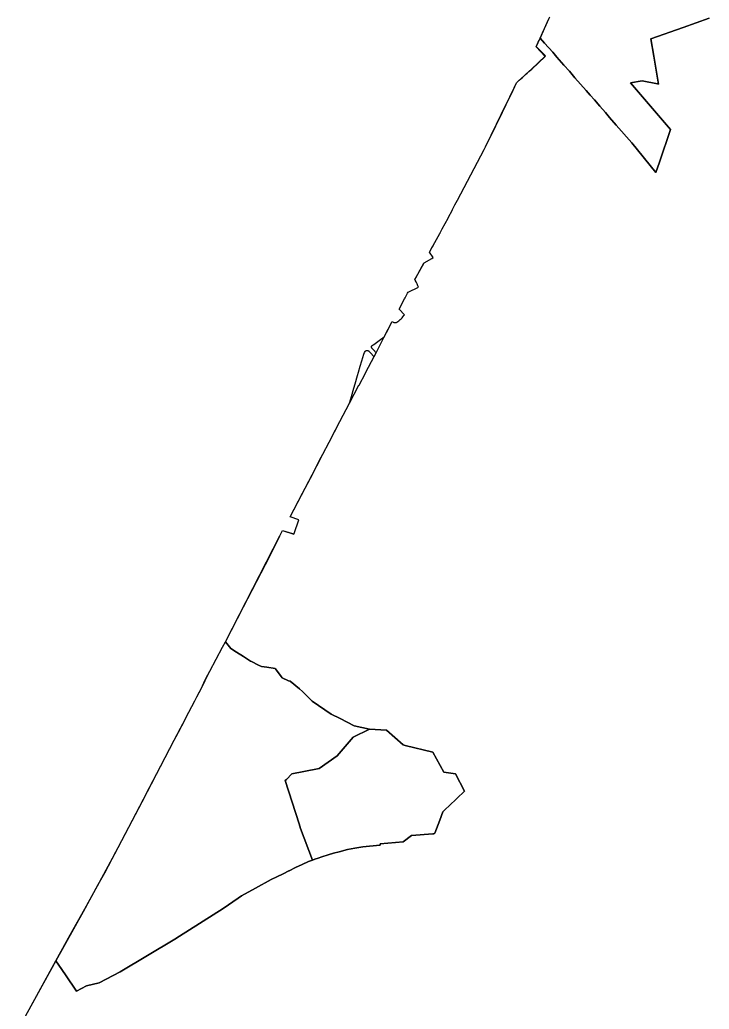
# Model space of a CAD drawing. Header units: inches. Extents: x 11258954 to 11313122, y 3645444 to 3695200.
# Drawn here: x 11263715 to 11271888, y 3656202 to 3667935 of the extents above; entities that cross this region are included whole.
import ezdxf

# ---------------------------------------------------------------- set-up
doc = ezdxf.new("R2010")
doc.units = ezdxf.units.IN
doc.header["$MEASUREMENT"] = 0
doc.layers.add('AnnexationHistory', color=183, linetype='Continuous')
doc.layers.add('ZipCode', color=108, linetype='Continuous')

msp = doc.modelspace()

# ---------------------------------------------------------------- linework, layer by layer
at = {"layer": 'AnnexationHistory'}
msp.add_polyline3d([(11263807.469, 3656164.25, 0), (11264000, 3656515.9375, 0), (11264145.844, 3656779.125, 0), (11264469.25, 3657362.75, 0), (11264644.75, 3657679.4375, 0), (11264722.0625, 3657819, 0), (11264852.3125, 3658066.75, 0), (11264880.8125, 3658120.9375, 0), (11265138.0625, 3658610.25, 0), (11265320.094, 3658956.5, 0), (11265336.6565, 3658988.3125, 0), (11265546.469, 3659391.375, 0), (11265621.5315, 3659535.4375, 0), (11265649.9375, 3659590.1875, 0), (11265719.6565, 3659724.125, 0), (11265790.625, 3659860.4375, 0), (11265813.6875, 3659904.75, 0), (11265863.2815, 3660000, 0), (11265913.2815, 3660106.25, 0), (11265945.219, 3660166.375, 0), (11265968.8125, 3660210.75, 0), (11266119.094, 3660493.6875, 0), (11266152.25, 3660558.0625, 0), (11266366.125, 3660973.375, 0), (11266677.375, 3661576.0625, 0), (11266798, 3661814.625, 0), (11266819.1935, 3661857.138, 0), (11266829.625, 3661878.0625, 0), (11266964.1165, 3661836.4915, 0), (11266967.1855, 3661845.04, 0), (11267023.1255, 3662006.6465, 0), (11266920.625, 3662040.125, 0), (11267067.1565, 3662322.1875, 0), (11267159.844, 3662500.5625, 0), (11267307.219, 3662784.8125, 0), (11267381.2815, 3662927.6875, 0), (11267456.75, 3663073.25, 0), (11267488.9065, 3663135.25, 0), (11267507.9065, 3663171.0625, 0), (11267622.375, 3663387.125, 0), (11267735.594, 3663600.75, 0), (11267736.9375, 3663603.3125, 0), (11267812.81, 3663746.1395, 0), (11267818.1945, 3663756.2755, 0), (11267916.5315, 3663941.392, 0), (11267940.8125, 3663987.1875, 0), (11267947.6565, 3664000, 0), (11268009.344, 3664128.5, 0), (11268035.0315, 3664177.125, 0), (11268088.594, 3664278.4375, 0), (11268130.1875, 3664357.1875, 0), (11268135.625, 3664352.875, 0), (11268141.219, 3664349.3125, 0), (11268147.2815, 3664346.5625, 0), (11268153.6565, 3664344.75, 0), (11268160.219, 3664343.875, 0), (11268166.844, 3664343.9375, 0), (11268173.4065, 3664344.9375, 0), (11268179.75, 3664346.875, 0), (11268181, 3664347.4375, 0), (11268185.594, 3664349.625, 0), (11268196.875, 3664357.375, 0), (11268208.6565, 3664366, 0), (11268224.323, 3664380.5385, 0), (11268234.961, 3664390.5325, 0), (11268246.8115, 3664401.925, 0), (11268257.629, 3664414.261, 0), (11268266.296, 3664426.956, 0), (11268274.054, 3664437.569, 0), (11268273.75, 3664437.875, 0), (11268210.4065, 3664501.8125, 0), (11268276.5315, 3664626.1875, 0), (11268283.625, 3664639.5, 0), (11268311.8125, 3664692.4375, 0), (11268318, 3664704.0625, 0), (11268442.9375, 3664763.75, 0), (11268434.7815, 3664781.3125, 0), (11268424.9065, 3664802.5, 0), (11268421.625, 3664809.5625, 0), (11268412.1875, 3664828.625, 0), (11268402.5625, 3664848.125, 0), (11268399.4375, 3664854.4375, 0), (11268417.75, 3664888.375, 0), (11268439.469, 3664928.375, 0), (11268461.4375, 3664968.875, 0), (11268485.844, 3665013.75, 0), (11268505.4065, 3665049.8125, 0), (11268507.625, 3665053.875, 0), (11268599.1875, 3665105.9375, 0), (11268616.25, 3665115.6875, 0), (11268573.844, 3665180.875, 0), (11268600.469, 3665229.625, 0), (11268606.719, 3665241.1875, 0), (11268635.602, 3665295.3975, 0), (11268692.976, 3665401.7015, 0), (11268697.0315, 3665409.1875, 0), (11268722.597, 3665456.3205, 0), (11268791.343, 3665583.0605, 0), (11268818.7815, 3665635, 0), (11268823.5315, 3665644.0625, 0), (11268846.2815, 3665687.125, 0), (11268873.7815, 3665739.1875, 0), (11268904.5315, 3665797.4375, 0), (11269220.5, 3666395.8125, 0), (11269236.9375, 3666429.6875, 0), (11269358.125, 3666679.5625, 0), (11269396.094, 3666757.8125, 0), (11269563.469, 3667102.9375, 0), (11269575.5625, 3667127.875, 0), (11269588.625, 3667154.8125, 0), (11269600.1875, 3667178.625, 0), (11269604.969, 3667188.5, 0), (11269615.594, 3667198.1875, 0), (11269636.875, 3667218, 0), (11269653.469, 3667233.375, 0), (11269674.219, 3667252.6875, 0), (11269692.5625, 3667269.75, 0), (11269709.9375, 3667285.875, 0), (11269728.844, 3667303.4375, 0), (11269750.5, 3667323.5625, 0), (11269779.844, 3667350.8125, 0), (11269947.1875, 3667506.3125, 0), (11269945.625, 3667507.75, 0), (11269837.375, 3667616.75, 0), (11269848.577, 3667640.7055, 0), (11269854.0645, 3667652.4405, 0), (11269861.716, 3667668.803, 0), (11269871.997, 3667690.789, 0), (11269879.7815, 3667707.4375, 0), (11269923.7815, 3667805.5, 0), (11269979.7815, 3667930.25, 0), (11270000, 3667969.6875, 0)], dxfattribs=at)
at = {"layer": 'ZipCode'}
for points in [[(11263714.9065, 3655996.625, 0), (11264143.433, 3656774.7745, 0), (11264178.8735, 3656724.438, 0), (11264258.134, 3656609.644, 0), (11264388.113, 3656417.765, 0), (11264388.321, 3656417.4575, 0), (11264504.906, 3656479.386, 0), (11264656.208, 3656513.9515, 0), (11264905.9995, 3656646.6685, 0), (11265552.803, 3657034.388, 0), (11265608.137, 3657067.785, 0), (11266124.6565, 3657396.75, 0), (11266303.4715, 3657518.223, 0), (11266343, 3657545.0625, 0), (11266508.5625, 3657635.875, 0), (11266696.469, 3657738.375, 0), (11266763.094, 3657770.8125, 0), (11266836.875, 3657808.4375, 0), (11266902.534, 3657841.969, 0), (11266908.469, 3657845, 0), (11266983.0315, 3657882.1875, 0), (11267061.219, 3657917.375, 0), (11267139.4065, 3657952, 0), (11267184.375, 3657969.5625, 0), (11267214.1875, 3657981.1875, 0), (11267253.969, 3657994.375, 0), (11267293.75, 3658007.5625, 0), (11267372.125, 3658031.9375, 0), (11267433.719, 3658052.125, 0), (11267501.6875, 3658070.3125, 0), (11267600.0625, 3658095.5, 0), (11267688.4375, 3658111.75, 0), (11267781.8125, 3658127.125, 0), (11267859.4065, 3658135.6875, 0), (11267987.5625, 3658149.3125, 0), (11267987.5625, 3658150.217, 0), (11267987.5625, 3658164.125, 0), (11267988.706, 3658164.22, 0), (11268259.094, 3658186.6875, 0), (11268360.25, 3658261.3125, 0), (11268609.844, 3658282.4375, 0), (11268624.5315, 3658283.6875, 0), (11268630.844, 3658284.25, 0), (11268631.214, 3658285.207, 0), (11268633.719, 3658291.6875, 0), (11268693.469, 3658445.5625, 0), (11268730.75, 3658541.625, 0), (11268763, 3658572.9375, 0), (11268806.3125, 3658615, 0), (11268985.094, 3658788.5625, 0), (11268879.125, 3658991.5, 0), (11268740.344, 3659011.875, 0), (11268612.1875, 3659248.4375, 0), (11268285.346, 3659328.684, 0), (11268258.094, 3659335.375, 0), (11268062.75, 3659509.375, 0), (11267860.34, 3659523.2165, 0), (11267678.277, 3659563.5545, 0), (11267511.9055, 3659648.056, 0), (11267406.3125, 3659701.6875, 0), (11267179.116, 3659854.3705, 0), (11267064.8245, 3659969.774, 0), (11267029.898, 3660000, 0), (11266921.4335, 3660091.368, 0), (11266900.0005, 3660095.1045, 0), (11266827, 3660132.625, 0), (11266814.594, 3660149.1875, 0), (11266746.594, 3660239.9375, 0), (11266743.375, 3660244.25, 0), (11266645.2815, 3660257.875, 0), (11266580.375, 3660266.875, 0), (11266545.5625, 3660283.375, 0), (11266460.344, 3660323.6875, 0), (11266451.9065, 3660329.0625, 0), (11266366.875, 3660383.5, 0), (11266283.5315, 3660436.8125, 0), (11266218.3125, 3660478.5, 0), (11266200.719, 3660499.6875, 0), (11266152.25, 3660558.0625, 0), (11266318.875, 3660881.625, 0), (11266798, 3661814.625, 0), (11266819.1935, 3661857.138, 0), (11266829.625, 3661878.0625, 0), (11266947.759, 3661841.5475, 0), (11266964.1165, 3661836.4915, 0), (11266967.1855, 3661845.04, 0), (11267023.1255, 3662006.6465, 0), (11266920.625, 3662040.125, 0), (11267097.7815, 3662381.125, 0), (11267223.4, 3662623.1655, 0), (11267269.5345, 3662712.137, 0), (11267307.219, 3662784.8125, 0), (11267381.2815, 3662927.6875, 0), (11267507.9375, 3663171.1875, 0), (11267622.375, 3663387.125, 0), (11267645.4375, 3663466.5625, 0), (11267674.3125, 3663566.125, 0), (11267689.0315, 3663616.5625, 0), (11267718.0315, 3663715.75, 0), (11267730.3125, 3663757.75, 0), (11267751.094, 3663829.4375, 0), (11267768.719, 3663890.1875, 0), (11267780.125, 3663928.9375, 0), (11267781.125, 3663932.3125, 0), (11267794.875, 3663971.25, 0), (11267802.8295, 3663989.6705, 0), (11267808.6045, 3664000, 0), (11267809.023, 3664000.8255, 0), (11267809.47, 3664001.636, 0), (11267809.945, 3664002.4305, 0), (11267810.447, 3664003.208, 0), (11267810.976, 3664003.9675, 0), (11267811.5315, 3664004.7085, 0), (11267812.112, 3664005.4295, 0), (11267812.717, 3664006.1295, 0), (11267813.3465, 3664006.8085, 0), (11267813.999, 3664007.465, 0), (11267814.6735, 3664008.0985, 0), (11267815.3705, 3664008.708, 0), (11267816.0875, 3664009.293, 0), (11267816.825, 3664009.8525, 0), (11267817.581, 3664010.386, 0), (11267818.3555, 3664010.8935, 0), (11267819.147, 3664011.373, 0), (11267819.955, 3664011.825, 0), (11267820.7775, 3664012.2485, 0), (11267821.615, 3664012.6435, 0), (11267822.4655, 3664013.0085, 0), (11267823.328, 3664013.3445, 0), (11267824.202, 3664013.6495, 0), (11267825.0855, 3664013.9245, 0), (11267825.9785, 3664014.1685, 0), (11267826.8795, 3664014.381, 0), (11267827.787, 3664014.562, 0), (11267828.7005, 3664014.7115, 0), (11267829.619, 3664014.829, 0), (11267830.5405, 3664014.915, 0), (11267831.4645, 3664014.9685, 0), (11267832.39, 3664014.9895, 0), (11267833.3155, 3664014.979, 0), (11267834.24, 3664014.936, 0), (11267835.1625, 3664014.8605, 0), (11267836.082, 3664014.7535, 0), (11267836.997, 3664014.614, 0), (11267837.9065, 3664014.4435, 0), (11267838.81, 3664014.241, 0), (11267839.7055, 3664014.007, 0), (11267840.5925, 3664013.7425, 0), (11267841.4695, 3664013.447, 0), (11267842.336, 3664013.121, 0), (11267843.1905, 3664012.7655, 0), (11267844.032, 3664012.38, 0), (11267844.86, 3664011.966, 0), (11267845.6725, 3664011.523, 0), (11267846.4695, 3664011.0525, 0), (11267847.2495, 3664010.554, 0), (11267848.012, 3664010.029, 0), (11267848.7555, 3664009.4775, 0), (11267849.4795, 3664008.901, 0), (11267850.183, 3664008.2995, 0), (11267850.865, 3664007.6735, 0), (11267851.5245, 3664007.0245, 0), (11267852.1615, 3664006.3525, 0), (11267852.7745, 3664005.6595, 0), (11267858.1565, 3664000, 0), (11267869.6735, 3663988.0445, 0), (11267915.8495, 3663940.108, 0), (11267916.5305, 3663941.3925, 0), (11267940.8125, 3663987.1875, 0), (11267940.8265, 3663987.2135, 0), (11267909.1155, 3664019.661, 0), (11267888.375, 3664040.5625, 0), (11267886.4375, 3664044.125, 0), (11267884.969, 3664048.75, 0), (11267884.4375, 3664053.5625, 0), (11267884.844, 3664058.375, 0), (11267886.1565, 3664063.0625, 0), (11267888.344, 3664067.375, 0), (11267891.344, 3664071.1875, 0), (11267902.1875, 3664080.5625, 0), (11267910.5, 3664086.5625, 0), (11267991.5, 3664145.4375, 0), (11268035.0315, 3664177.125, 0), (11268130.1875, 3664357.1875, 0), (11268135.625, 3664352.875, 0), (11268141.219, 3664349.3125, 0), (11268147.2815, 3664346.5625, 0), (11268153.6565, 3664344.75, 0), (11268160.219, 3664343.875, 0), (11268166.844, 3664343.9375, 0), (11268173.4065, 3664344.9375, 0), (11268179.75, 3664346.875, 0), (11268181, 3664347.4375, 0), (11268185.594, 3664349.625, 0), (11268196.875, 3664357.375, 0), (11268208.6565, 3664366, 0), (11268224.323, 3664380.5385, 0), (11268234.961, 3664390.5325, 0), (11268246.8115, 3664401.925, 0), (11268257.629, 3664414.261, 0), (11268266.296, 3664426.956, 0), (11268274.054, 3664437.569, 0), (11268273.75, 3664437.875, 0), (11268210.4065, 3664501.8125, 0), (11268276.5315, 3664626.1875, 0), (11268283.625, 3664639.5, 0), (11268311.8125, 3664692.4375, 0), (11268318, 3664704.0625, 0), (11268442.9375, 3664763.75, 0), (11268434.7815, 3664781.3125, 0), (11268424.9065, 3664802.5, 0), (11268421.625, 3664809.5625, 0), (11268412.1875, 3664828.625, 0), (11268402.5625, 3664848.125, 0), (11268399.4375, 3664854.4375, 0), (11268507.625, 3665053.875, 0), (11268599.1875, 3665105.9375, 0), (11268616.25, 3665115.6875, 0), (11268573.844, 3665180.875, 0), (11268600.469, 3665229.625, 0), (11268635.602, 3665295.3975, 0), (11268692.976, 3665401.7015, 0), (11268698.875, 3665406.0625, 0), (11268697.0315, 3665409.1875, 0), (11268722.597, 3665456.3205, 0), (11268791.343, 3665583.0605, 0), (11268818.7815, 3665635, 0), (11268823.5315, 3665644.0625, 0), (11268846.2815, 3665687.125, 0), (11268873.7815, 3665739.1875, 0), (11268904.5315, 3665797.4375, 0), (11269220.5, 3666395.8125, 0), (11269236.9375, 3666429.6875, 0), (11269366.4245, 3666696.6705, 0), (11269368.059, 3666700.039, 0), (11269368.0645, 3666700.05, 0), (11269421.183, 3666809.5465, 0), (11269422.7435, 3666812.763, 0), (11269562.394, 3667100.721, 0), (11269604.969, 3667188.5, 0), (11269607.96, 3667191.2765, 0), (11269752.7625, 3667325.6635, 0), (11269785.834, 3667348.965, 0), (11269944.1935, 3667499.636, 0), (11269835.863, 3667613.4945, 0), (11269884.8995, 3667719.078, 0), (11269936.8885, 3667659.681, 0), (11270032.902, 3667549.988, 0), (11270082.5605, 3667493.254, 0), (11270164.96, 3667399.1145, 0), (11270230.4995, 3667324.2365, 0), (11270296.4235, 3667248.923, 0), (11270362.2335, 3667173.4955, 0), (11270428.0435, 3667098.068, 0), (11270477.401, 3667041.4975, 0), (11270526.7585, 3666984.9265, 0), (11270592.569, 3666909.499, 0), (11270658.379, 3666834.0715, 0), (11270707.7365, 3666777.5005, 0), (11270786.696, 3666687.002, 0), (11270971.723, 3666474.9355, 0), (11271256.43, 3666122.7015, 0), (11271297.692, 3666248.2915, 0), (11271427.506, 3666635.387, 0), (11270955.0265, 3667189.397, 0), (11270955.032, 3667189.398, 0), (11271092.9805, 3667211.9785, 0), (11271274.075, 3667174.8625, 0), (11271285.0055, 3667172.622, 0), (11271273.7075, 3667241.339, 0), (11271230.427, 3667504.5775, 0), (11271196.711, 3667709.038, 0), (11271578.8785, 3667844.156, 0), (11271887.9075, 3667953.854, 0)], [(11271887.9075, 3667953.854, 0), (11271578.8785, 3667844.156, 0), (11271196.711, 3667709.038, 0), (11271230.427, 3667504.5775, 0), (11271273.7075, 3667241.339, 0), (11271285.0055, 3667172.622, 0), (11271274.075, 3667174.8625, 0), (11271092.9805, 3667211.9785, 0), (11270955.032, 3667189.398, 0), (11270955.0265, 3667189.397, 0), (11271427.506, 3666635.387, 0), (11271297.692, 3666248.2915, 0), (11271256.43, 3666122.7015, 0), (11270971.723, 3666474.9355, 0), (11270786.696, 3666687.002, 0), (11270707.7365, 3666777.5005, 0), (11270658.379, 3666834.0715, 0), (11270592.569, 3666909.499, 0), (11270526.7585, 3666984.9265, 0), (11270477.401, 3667041.4975, 0), (11270428.0435, 3667098.068, 0), (11270362.2335, 3667173.4955, 0), (11270296.4235, 3667248.923, 0), (11270230.4995, 3667324.2365, 0), (11270164.96, 3667399.1145, 0), (11270082.5605, 3667493.254, 0), (11270032.902, 3667549.988, 0), (11269936.8885, 3667659.681, 0), (11269884.8995, 3667719.078, 0), (11269911.7685, 3667778.701, 0), (11269935.0895, 3667830.651, 0), (11269991.752, 3667953.599, 0)]]:
    msp.add_polyline3d(points, dxfattribs=at)
for points in [[(11264388.321, 3656417.4575, 0), (11264388.113, 3656417.765, 0), (11264258.134, 3656609.644, 0), (11264178.8735, 3656724.438, 0), (11264143.433, 3656774.7745, 0), (11264313.7615, 3657082.1525, 0), (11264485.1235, 3657391.394, 0), (11264637.2605, 3657665.928, 0), (11264840.416, 3658044.1215, 0), (11264880.813, 3658120.939, 0), (11265006.337, 3658359.791, 0), (11265163.8665, 3658659.46, 0), (11265253.7965, 3658830.3925, 0), (11265384.318, 3659079.874, 0), (11265384.347, 3659079.929, 0), (11265384.3505, 3659079.936, 0), (11265546.469, 3659391.375, 0), (11265619.722, 3659531.965, 0), (11265621.5305, 3659535.438, 0), (11265647.9525, 3659586.1815, 0), (11265719.6565, 3659724.125, 0), (11265790.625, 3659860.4375, 0), (11265813.6875, 3659904.75, 0), (11265879.469, 3660034.4375, 0), (11265945.219, 3660166.375, 0), (11265968.8125, 3660210.75, 0), (11266119.094, 3660493.6875, 0), (11266152.25, 3660558.0625, 0), (11266200.719, 3660499.6875, 0), (11266218.3125, 3660478.5, 0), (11266283.5315, 3660436.8125, 0), (11266366.875, 3660383.5, 0), (11266451.9065, 3660329.0625, 0), (11266460.344, 3660323.6875, 0), (11266545.5625, 3660283.375, 0), (11266580.375, 3660266.875, 0), (11266645.2815, 3660257.875, 0), (11266743.375, 3660244.25, 0), (11266746.594, 3660239.9375, 0), (11266814.594, 3660149.1875, 0), (11266827, 3660132.625, 0), (11266900.0005, 3660095.1045, 0), (11266921.4335, 3660091.368, 0), (11267029.898, 3660000, 0), (11267064.8245, 3659969.774, 0), (11267179.116, 3659854.3705, 0), (11267406.3125, 3659701.6875, 0), (11267511.9055, 3659648.056, 0), (11267678.277, 3659563.5545, 0), (11267860.34, 3659523.2165, 0), (11267666.907, 3659429.0475, 0), (11267475.502, 3659207.59, 0), (11267262.3265, 3659057.5375, 0), (11267083.3575, 3659020.9955, 0), (11266941.6565, 3658992.0625, 0), (11266874.7815, 3658927.5, 0), (11266860.1565, 3658913.375, 0), (11267026.0625, 3658401.5625, 0), (11267044.469, 3658343.875, 0), (11267184.186, 3657970.068, 0), (11267184.375, 3657969.5625, 0), (11267139.4065, 3657952, 0), (11267061.219, 3657917.375, 0), (11266983.0315, 3657882.1875, 0), (11266908.469, 3657845, 0), (11266902.534, 3657841.969, 0), (11266836.875, 3657808.4375, 0), (11266763.094, 3657770.8125, 0), (11266696.469, 3657738.375, 0), (11266508.5625, 3657635.875, 0), (11266343, 3657545.0625, 0), (11266303.4715, 3657518.223, 0), (11266124.6565, 3657396.75, 0), (11265608.137, 3657067.785, 0), (11265552.803, 3657034.388, 0), (11264905.9995, 3656646.6685, 0), (11264656.208, 3656513.9515, 0), (11264504.906, 3656479.386, 0)], [(11267214.1875, 3657981.1875, 0), (11267184.375, 3657969.5625, 0), (11267184.186, 3657970.068, 0), (11267044.469, 3658343.875, 0), (11267026.0625, 3658401.5625, 0), (11266860.1565, 3658913.375, 0), (11266874.7815, 3658927.5, 0), (11266941.6565, 3658992.0625, 0), (11267083.3575, 3659020.9955, 0), (11267262.3265, 3659057.5375, 0), (11267475.502, 3659207.59, 0), (11267666.907, 3659429.0475, 0), (11267860.34, 3659523.2165, 0), (11268062.75, 3659509.375, 0), (11268258.094, 3659335.375, 0), (11268285.346, 3659328.684, 0), (11268612.1875, 3659248.4375, 0), (11268740.344, 3659011.875, 0), (11268879.125, 3658991.5, 0), (11268985.094, 3658788.5625, 0), (11268806.3125, 3658615, 0), (11268763, 3658572.9375, 0), (11268730.75, 3658541.625, 0), (11268693.469, 3658445.5625, 0), (11268633.719, 3658291.6875, 0), (11268631.214, 3658285.207, 0), (11268630.844, 3658284.25, 0), (11268624.5315, 3658283.6875, 0), (11268609.844, 3658282.4375, 0), (11268360.25, 3658261.3125, 0), (11268259.094, 3658186.6875, 0), (11267988.706, 3658164.22, 0), (11267987.5625, 3658164.125, 0), (11267987.5625, 3658150.217, 0), (11267987.5625, 3658149.3125, 0), (11267859.4065, 3658135.6875, 0), (11267781.8125, 3658127.125, 0), (11267688.4375, 3658111.75, 0), (11267600.0625, 3658095.5, 0), (11267501.6875, 3658070.3125, 0), (11267433.719, 3658052.125, 0), (11267372.125, 3658031.9375, 0), (11267293.75, 3658007.5625, 0), (11267253.969, 3657994.375, 0)]]:
    msp.add_polyline3d(points, close=True, dxfattribs=at)

doc.saveas('drawing.dxf')
